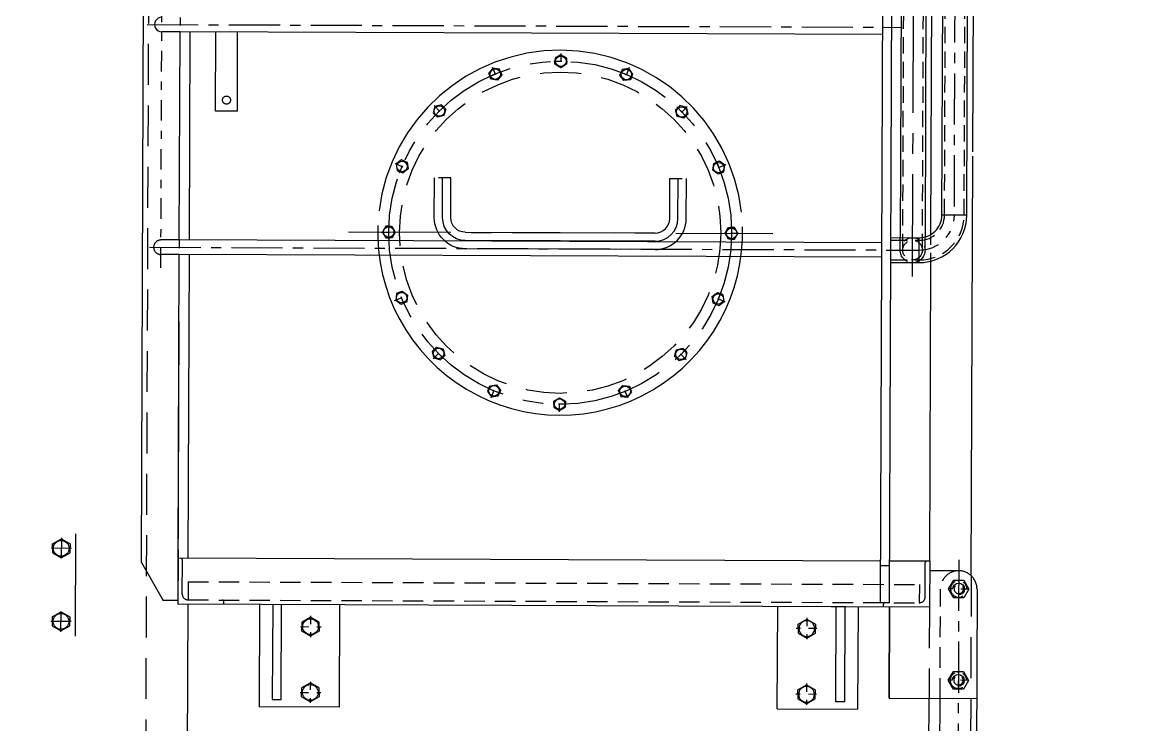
# Model space of a CAD drawing. Header units: millimetres. Extents: x -4 to 3776, y -4 to 4079.
# Drawn here: x 165.33 to 178.9, y 510.74 to 519.32 of the extents above; entities that cross this region are included whole.
import ezdxf
from ezdxf import colors
from ezdxf.entities.mleader import LeaderData, LeaderLine
from ezdxf.math import Vec2, Vec3

# ---------------------------------------------------------------- set-up
doc = ezdxf.new("R2010")
doc.units = ezdxf.units.MM
for name, pattern in [('ACAD_ISO04W100', [30, 24, -3, 0, -3]), ('CENTER', [2, 1.25, -0.25, 0.25, -0.25]), ('DASHDOT', [1, 0.5, -0.25, 0, -0.25]), ('DASHED', [0.75, 0.5, -0.25])]:
    doc.linetypes.add(name, pattern=pattern)
for name, color, linetype in [('1轮廓实线层', 7, 'Continuous'), ('2细线层', 4, 'Continuous'), ('4虚线层', 6, 'DASHED'), ('BK_kedu', 255, 'Continuous'), ('CENTER', 1, 'DASHDOT')]:
    doc.layers.add(name, color=color, linetype=linetype)
doc.layers.add('3中心线层', color=2, linetype='CENTER', lineweight=13)
doc.layers.add('刻度', color=3, linetype='ACAD_ISO04W100', lineweight=13)
doc.styles.get("Standard").update_dxf_attribs({"font": 'arial.ttf'})

# ---------------------------------------------------------------- blocks, each defined once
blk = doc.blocks.new('*U269')
at = {"lineweight": 25}
for p, q in [((-6.9, 12), (-13.9, 0)), ((-13.9, 0), (-6.9, -12)), ((6.9, 12), (-6.9, 12)), ((13.9, 0), (6.9, 12)), ((6.9, -12), (13.9, 0)), ((-6.9, -12), (6.9, -12))]:
    blk.add_line(p, q, dxfattribs=at)
for radius in [11.2, 6.4]:
    blk.add_circle((0, 0), radius, dxfattribs=at)
at = {"layer": '2细线层', "lineweight": 25}
blk.add_arc((0.1, 0), 8, 360, 269.5108, dxfattribs=at)
at = {"layer": '3中心线层', "lineweight": 25}
for p, q in [((-13.9, 0), (13.9, 0)), ((0, -12), (0, 12))]:
    blk.add_line(p, q, dxfattribs=at)
blk = doc.blocks.new('*U267')
at = {"layer": '1轮廓实线层'}
for p, q in [((-8.8, 0), (-4.2, 8)), ((-4.2, -8), (-8.8, 0)), ((-4.2, 8), (0, 8)), ((4.2, 8), (0, 8)), ((8.8, 0), (4.2, 8)), ((4.2, -8), (8.8, 0)), ((0, -8), (-4.2, -8)), ((0, -8), (4.2, -8))]:
    blk.add_line(p, q, dxfattribs=at)
blk.add_circle((0, 0), 7.2, dxfattribs=at)
at = {"layer": '3中心线层'}
for p, q in [((10.4, 0), (-10, 0)), ((0, 9.7), (0, -10.5))]:
    blk.add_line(p, q, dxfattribs=at)
blk = doc.blocks.new('*U270')
at = {"layer": '1轮廓实线层'}
for p, q in [((0, 13.1), (-12, 6.2)), ((-12, 6.2), (-12, 0)), ((-12, -6.2), (-12, 0)), ((12, 6.2), (0, 13.1)), ((12, 0), (12, 6.2)), ((12, 0), (12, -6.2)), ((0, -13.1), (-12, -6.2)), ((12, -6.2), (0, -13.1))]:
    blk.add_line(p, q, dxfattribs=at)
blk.add_circle((0, 0), 10.8, dxfattribs=at)
at = {"layer": '3中心线层'}
for p, q in [((-13.7, 0), (14.5, 0)), ((0, 14.7), (0, -14.3))]:
    blk.add_line(p, q, dxfattribs=at)
blk = doc.blocks.new('xiang zuo qi zhong ji')
at = {"color": 3}
for p, q in [((8.227, 15.617), (8.266, 25.675)), ((8.334, 15.617), (8.373, 25.675)), ((-0.803, 16.106), (-0.768, 25.487)), ((8.487, 25.3), (8.467, 20.075)), ((8.79, 25.289), (8.77, 20.083)), ((8.976, 20.349), (8.994, 25.021)), ((9.28, 20.348), (9.297, 25.02)), ((8.842, 20.113), (8.86, 24.949)), ((9.354, 21.123), (9.366, 24.394)), ((-0.343, 20.046), (-0.333, 22.587)), ((-0.218, 20.045), (-0.208, 22.587)), ((9.334, 15.946), (9.354, 21.07)), ((9.28, 20.348), (8.976, 20.349)), ((-0.343, 20.046), (-0.566, 20.047)), ((8.351, 20.075), (8.699, 20.074)), ((8.698, 19.771), (8.699, 20.074)), ((-0.343, 19.867), (-0.566, 19.868)), ((-0.357, 16.158), (-0.343, 19.867)), ((-0.233, 16.158), (-0.218, 19.867)), ((8.35, 19.772), (8.698, 19.771)), ((8.827, 16.123), (8.84, 19.788)), ((-0.346, 19.052), (-0.359, 15.864)), ((-1.609, 15.209), (-1.605, 16.457)), ((-0.357, 16.158), (-0.36, 15.596)), ((-0.803, 16.106), (-0.538, 15.642)), ((8.825, 15.829), (8.824, 15.561)), ((-0.359, 15.641), (-0.538, 15.642)), ((-0.242, 13.688), (-0.235, 15.596)), ((0.639, 15.593), (0.634, 14.344)), ((7.951, 15.565), (7.946, 14.316)), ((8.817, 13.653), (8.82, 14.447)), ((8.907, 2.195), (8.954, 14.446))]:
    blk.add_line(p, q, dxfattribs=at)
at = {"color": 3, "linetype": 'Continuous'}
for p, q in [((-0.333, 22.587), (-0.556, 22.588)), ((8.254, 22.554), (-0.333, 22.587)), ((2.774, 20.319), (2.775, 20.792)), ((2.875, 20.319), (2.876, 20.791)), ((2.975, 20.318), (2.977, 20.791)), ((5.65, 20.308), (5.652, 20.781)), ((5.751, 20.308), (5.753, 20.78)), ((5.852, 20.308), (5.854, 20.78)), ((5.471, 20.131), (3.153, 20.139)), ((8.244, 20.013), (-0.343, 20.046)), ((5.471, 20.03), (3.153, 20.039)), ((8.243, 19.835), (-0.343, 19.867)), ((5.471, 19.929), (3.152, 19.938)), ((1.615, 14.341), (0.634, 14.344)), ((6.965, 14.32), (7.946, 14.316))]:
    blk.add_line(p, q, dxfattribs=at)
at = {"color": 3, "lineweight": 25}
for p, q in [((-0.357, 16.265), (-0.36, 15.596)), ((8.229, 16.072), (8.336, 16.071)), ((9.405, 15.782), (9.353, 2.193)), ((8.227, 15.617), (8.334, 15.617)), ((8.33, 14.449), (9.4, 14.445))]:
    blk.add_line(p, q, dxfattribs=at)
at = {"color": 3, "ltscale": 0.5}
for p, q in [((0.8, 15.592), (0.795, 14.433)), ((0.902, 14.433), (0.907, 15.592)), ((1.615, 14.341), (1.62, 15.589)), ((6.965, 14.32), (6.97, 15.569)), ((8.334, 15.563), (7.621, 15.566)), ((7.679, 14.407), (7.683, 15.566)), ((7.79, 15.565), (7.786, 14.406)), ((8.33, 14.449), (8.334, 15.563)), ((8.334, 15.563), (8.33, 14.449)), ((0.795, 14.433), (0.902, 14.433)), ((7.786, 14.406), (7.679, 14.407))]:
    blk.add_line(p, q, dxfattribs=at)
at = {"color": 3}
blk.add_circle((0.235, 21.754), 0.049, dxfattribs=at)
at = {"color": 3, "linetype": 'Continuous'}
blk.add_arc((-0.555, 22.677), 0.0892, 89.7814, 269.783, dxfattribs=at)
at = {"color": 3}
for centre, radius, start, end in [((4.312, 20.135), 2.229, 6.4428, 173.1201), ((4.312, 20.135), 2.229, 177.7184, 1.8445), ((8.7, 20.35), 0.58, 269.7814, 359.7814), ((8.7, 20.35), 0.276, 269.7814, 359.7814), ((-0.566, 19.957), 0.0892, 89.7814, 269.783)]:
    blk.add_arc(centre, radius, start, end, dxfattribs=at)
at = {"color": 3, "ltscale": 0.5}
blk.add_arc((9.181, 15.782), 0.224, 359.7814, 89.9376, dxfattribs=at)
at = {"color": 3, "linetype": 'Continuous', "extrusion": (0, 0, -1)}
for major_axis, start_param, end_param in [((0.38, -0.001), 1.57086, 3.141656), ((-0.279, 0.001), 4.712319, 6.283115), ((0.178, -0.001), 1.570874, 3.14167)]:
    blk.add_ellipse((3.154, 20.318), major_axis=major_axis, ratio=1, start_param=start_param, end_param=end_param, dxfattribs=at)
at = {"color": 3, "linetype": 'Continuous'}
for major_axis, start_param, end_param in [((-0.178, 0.001), 1.570874, 3.14167), ((0.279, -0.001), 4.712319, 6.283115), ((-0.38, 0.001), 1.57086, 3.141656)]:
    blk.add_ellipse((5.472, 20.309), major_axis=major_axis, ratio=1, start_param=start_param, end_param=end_param, dxfattribs=at)
at = {"layer": '1轮廓实线层', "color": 3}
for p, q in [((0.1, 21.62), (0.104, 22.585)), ((0.368, 21.619), (0.371, 22.584)), ((0.368, 21.619), (0.1, 21.62))]:
    blk.add_line(p, q, dxfattribs=at)
at = {"layer": '1轮廓实线层', "color": 3, "lineweight": 25}
for p, q in [((-1.891, 16.335), (-1.783, 16.396)), ((-1.891, 16.28), (-1.891, 16.335)), ((-1.783, 16.396), (-1.677, 16.334)), ((-1.677, 16.334), (-1.677, 16.279)), ((-1.891, 16.28), (-1.891, 16.225)), ((-1.891, 16.225), (-1.784, 16.163)), ((-1.784, 16.163), (-1.677, 16.224)), ((-1.677, 16.224), (-1.677, 16.279)), ((-0.357, 16.265), (-0.36, 15.596)), ((8.229, 16.125), (-0.357, 16.158)), ((8.827, 16.123), (8.336, 16.125)), ((8.827, 16.123), (8.824, 15.561)), ((9.183, 16.006), (8.826, 16.007)), ((-1.894, 15.443), (-1.787, 15.505)), ((-1.787, 15.505), (-1.68, 15.442)), ((8.824, 15.561), (-0.36, 15.596)), ((-1.894, 15.443), (-1.894, 15.333)), ((-1.894, 15.333), (-1.788, 15.271)), ((-1.68, 15.442), (-1.68, 15.388)), ((-1.68, 15.333), (-1.68, 15.388)), ((-1.788, 15.271), (-1.68, 15.333))]:
    blk.add_line(p, q, dxfattribs=at)
for centre in [(-1.784, 16.28), (-1.787, 15.388)]:
    blk.add_circle(centre, 0.0963, dxfattribs=at)
at = {"layer": '3中心线层', "color": 3}
for p, q in [((8.617, 19.6), (8.64, 25.692)), ((1.724, 20.145), (6.91, 20.125))]:
    blk.add_line(p, q, dxfattribs=at)
at = {"layer": '3中心线层', "color": 3, "ltscale": 0.5}
for p, q in [((9.128, 20.456), (9.145, 24.914)), ((-0.736, 22.678), (8.492, 22.643)), ((-0.704, 19.958), (8.698, 19.922)), ((9.183, 16.14), (9.129, 1.832))]:
    blk.add_line(p, q, dxfattribs=at)
at = {"layer": '3中心线层', "color": 3, "lineweight": 25, "ltscale": 0.2}
for p, q in [((-1.783, 16.409), (-1.784, 16.151)), ((-1.658, 16.279), (-1.909, 16.28)), ((-1.788, 15.259), (-1.787, 15.517)), ((-1.661, 15.387), (-1.913, 15.388))]:
    blk.add_line(p, q, dxfattribs=at)
at = {"layer": '3中心线层', "color": 3}
blk.add_circle((4.312, 20.135), 2.095, dxfattribs=at)
at = {"layer": '4虚线层', "color": 3, "ltscale": 0.4}
for p, q in [((8.498, 19.923), (8.519, 25.451)), ((8.738, 19.922), (8.76, 25.45)), ((9.008, 20.349), (9.025, 25.021)), ((9.248, 20.348), (9.266, 25.02)), ((8.77, 19.922), (8.77, 20.083)), ((8.351, 20.044), (8.699, 20.043)), ((8.467, 19.923), (8.467, 20.075)), ((8.35, 19.803), (8.698, 19.802))]:
    blk.add_line(p, q, dxfattribs=at)
at = {"layer": '4虚线层', "color": 3}
for p, q in [((-0.75, 13.69), (-0.709, 24.432)), ((-0.306, 15.721), (-0.304, 16.14)), ((8.771, 15.686), (8.773, 16.106)), ((9.334, 15.946), (9.325, 13.651)), ((-0.234, 15.872), (-0.235, 15.65)), ((8.701, 15.838), (8.7, 15.615)), ((0.202, 15.594), (0.202, 15.63)), ((8.263, 15.564), (8.263, 15.599)), ((8.824, 15.561), (8.82, 14.447))]:
    blk.add_line(p, q, dxfattribs=at)
at = {"layer": '4虚线层', "color": 3, "ltscale": 0.2}
for p, q in [((-0.332, 22.765), (-0.333, 22.587)), ((8.84, 19.788), (8.842, 20.113)), ((-0.343, 20.046), (-0.343, 19.867))]:
    blk.add_line(p, q, dxfattribs=at)
at = {"layer": '4虚线层', "color": 3, "linetype": 'Continuous', "ltscale": 0.3}
for p, q in [((2.775, 20.792), (2.776, 20.807)), ((2.876, 20.791), (2.876, 20.806)), ((2.977, 20.791), (2.977, 20.806)), ((5.652, 20.781), (5.652, 20.796)), ((5.753, 20.78), (5.753, 20.795)), ((5.854, 20.78), (5.854, 20.795))]:
    blk.add_line(p, q, dxfattribs=at)
at = {"layer": '4虚线层', "color": 3, "ltscale": 0.3}
for p, q in [((2.977, 20.806), (2.776, 20.807)), ((5.652, 20.796), (5.854, 20.795))]:
    blk.add_line(p, q, dxfattribs=at)
at = {"layer": '4虚线层', "color": 3, "ltscale": 0.5}
for p, q in [((-0.234, 15.872), (8.701, 15.838)), ((8.954, 14.446), (8.959, 15.783)), ((-0.235, 15.65), (8.7, 15.615))]:
    blk.add_line(p, q, dxfattribs=at)
at = {"layer": '4虚线层', "color": 3}
blk.add_circle((4.312, 20.135), 1.962, dxfattribs=at)
at = {"layer": '4虚线层', "color": 3, "ltscale": 0.4}
for radius in [0.152, 0.12]:
    blk.add_circle((8.618, 19.922), radius, dxfattribs=at)
for radius in [0.548, 0.308]:
    blk.add_arc((8.7, 20.35), radius, 269.7814, 359.7814, dxfattribs=at)
at = {"layer": '4虚线层', "color": 3}
for centre, radius, start, end in [((-0.322, 16.14), 0.0178, 359.7814, 89.7814), ((8.791, 16.106), 0.0178, 89.7814, 179.7814), ((-0.234, 15.721), 0.0713, 179.7814, 269.7814), ((0.184, 15.63), 0.0178, 359.7814, 89.7814), ((8.281, 15.599), 0.0178, 89.7814, 179.7814), ((8.7, 15.687), 0.0713, 269.7814, 359.7814)]:
    blk.add_arc(centre, radius, start, end, dxfattribs=at)
at = {"layer": '4虚线层', "color": 3, "ltscale": 0.5}
blk.add_arc((9.182, 15.782), 0.224, 89.6253, 179.7814, dxfattribs=at)
at = {"layer": 'CENTER', "color": 3, "ltscale": 0.5}
blk.add_line((-0.567, 19.705), (-0.544, 25.811), dxfattribs=at)
blk.add_arc((8.7, 20.35), 0.428, 269.7814, 359.7814, dxfattribs=at)
at = {"color": 3}
for name, p, xscale, yscale, zscale, rotation in [('*U267', (4.32, 22.229), 0.008916528105296934, 0.008916528105296934, 0.008916528105296934, 89.78144599373422), ('*U267', (3.518, 22.072), 0.008916528105296933, 0.008916528105296933, 0.008916528105296933, 112.2814460121282), ('*U267', (5.121, 22.066), 0.00891652810529693, 0.00891652810529693, 0.00891652810529693, 67.28144597534025), ('*U267', (2.837, 21.621), 0.00891652810529693, 0.00891652810529693, 0.00891652810529693, 134.7814459939553), ('*U267', (5.798, 21.61), 0.00891652810529693, 0.00891652810529693, 0.00891652810529693, 44.78144599351315), ('*U267', (2.381, 20.944), 0.008916528105296934, 0.008916528105296934, 0.008916528105296934, 157.2814459922991), ('*U267', (6.25, 20.929), 0.008916528105296933, 0.008916528105296933, 0.008916528105296933, 22.28144599516936), ('*U267', (2.218, 20.143), 0.008916528105296934, 0.008916528105296934, 0.008916528105296934, 179.7814459937342), ('*U267', (6.406, 20.127), 0.008916528105296934, 0.008916528105296934, 0.008916528105296934, 359.7814459937342), ('*U267', (2.375, 19.341), 0.008916528105296933, 0.008916528105296933, 0.008916528105296933, 202.2814459951693), ('*U267', (6.243, 19.326), 0.008916528105296933, 0.008916528105296933, 0.008916528105296933, 337.281445992299), ('*U267', (2.826, 18.66), 0.008916528105296934, 0.008916528105296934, 0.008916528105296934, 224.781445993513), ('*U267', (5.787, 18.649), 0.008916528105296934, 0.008916528105296934, 0.008916528105296934, 314.7814459939552), ('*U267', (3.504, 18.204), 0.00891652810529693, 0.00891652810529693, 0.00891652810529693, 247.2814459753402), ('*U267', (5.106, 18.198), 0.008916528105296936, 0.008916528105296936, 0.008916528105296936, 292.2814460121281), ('*U267', (4.304, 18.041), 0.008916528105296934, 0.008916528105296934, 0.008916528105296934, 269.7814459937342), ('*U270', (1.262, 15.323), 0.008916528105296934, 0.008916528105296934, 0.008916528105296934, 359.7814459937342), ('*U270', (7.325, 15.3), -0.008916528105296934, 0.008916528105296933, 0.008916528105296933, 359.7814459937342), ('*U270', (1.259, 14.52), 0.008916528105296934, 0.008916528105296934, 0.008916528105296934, 359.7814459937342), ('*U270', (7.322, 14.497), -0.008916528105296934, 0.008916528105296933, 0.008916528105296933, 359.7814459937342)]:
    blk.add_blockref(name, p, dxfattribs=dict(at, xscale=xscale, yscale=yscale, zscale=zscale, rotation=rotation))
at = {"color": 3, "lineweight": 25, "xscale": -0.008916528105296934, "yscale": 0.008916528105296933, "zscale": 0.008916528105296933, "rotation": 359.7814459937342}
for p in [(9.182, 15.783), (9.178, 14.668)]:
    blk.add_blockref('*U269', p, dxfattribs=at)

msp = doc.modelspace()

# ---------------------------------------------------------------- block references
at = {"layer": '刻度', "color": 4, "lineweight": 25}
msp.add_blockref('xiang zuo qi zhong ji', (167.596, 496.617), dxfattribs=at)

# ---------------------------------------------------------------- leaders
at = {"layer": 'BK_kedu'}
ml = msp.add_multileader_mtext('Standard', dxfattribs=at)
ml.set_content('', color=256)
ml.set_leader_properties()
ml.build(insert=Vec2(0, 0))
ml.multileader.update_dxf_attribs({"text_right_attachment_type": 6, "dogleg_length": 0.36, "arrow_head_size": 0.18})
ctx = ml.context
ctx.base_point, ctx.char_height, ctx.arrow_head_size, ctx.landing_gap_size, ctx.plane_origin = Vec3(3775.999, 4079.328), 0.18, 0.18, 0.09, Vec3(3774.639, 4079.328)
ctx.right_attachment = 6
notes = []
notes.append((ctx, [(0, (0, 0, 0), (0, 0), (1, 0), 1, [])]))
ctx.mtext.insert, ctx.mtext.flow_direction = Vec3(3776.089, 4079.418), 5
for ctx, leaders in notes:
    for number, flags, end, landing, length, lines in leaders:
        leader = LeaderData()
        leader.index, (leader.has_last_leader_line, leader.has_dogleg_vector, leader.attachment_direction) = number, flags
        leader.last_leader_point, leader.dogleg_vector, leader.dogleg_length = Vec3(end), Vec3(landing), length
        for number, points, colour, breaks in lines:
            line = LeaderLine()
            line.index, line.vertices, line.color, line.breaks = number, Vec3.list(points), colors.encode_raw_color(colour), breaks
            leader.lines.append(line)
        ctx.leaders.append(leader)

doc.saveas('drawing.dxf')
